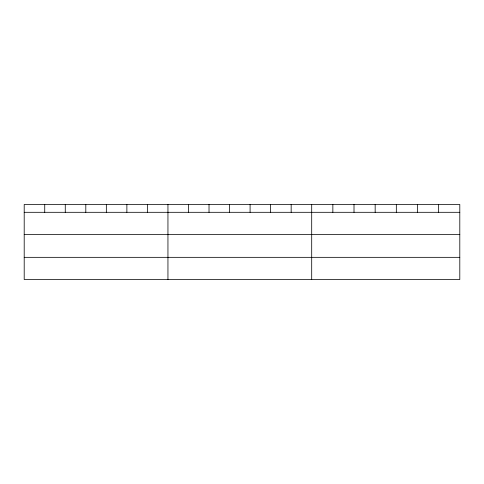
<?xml version="1.0" encoding="UTF-8"?>
<svg xmlns="http://www.w3.org/2000/svg" width="484" height="484" viewBox="0 0 484 484"><rect width="100%" height="100%" fill="white"/><g stroke="black" fill="none" stroke-linecap="round" stroke-linejoin="round"><path stroke-width="0.73" d="M459.8 234.486L459.8 204.484L24.2 204.484L24.2 279.516L459.8 279.516L459.8 234.486L24.2 234.486M24.2 212.307L459.8 212.307M24.2 257.337L459.8 257.337M438.643 204.484L438.643 212.307M417.486 204.484L417.486 212.307M396.329 204.484L396.329 212.307M375.167 204.484L375.167 212.307M354.01 204.484L354.01 212.307M332.853 204.484L332.853 212.307M311.696 204.484L311.696 279.516M291.162 204.484L291.162 212.307M270.623 204.484L270.623 212.307M250.089 204.484L250.089 212.307M229.555 204.484L229.555 212.307M209.021 204.484L209.021 212.307M188.482 204.484L188.482 212.307M167.948 204.484L167.948 279.516M147.414 204.484L147.414 212.307M126.875 204.484L126.875 212.307M106.341 204.484L106.341 212.307M85.807 204.484L85.807 212.307M65.273 204.484L65.273 212.307M44.734 204.484L44.734 212.307"/></g></svg>
